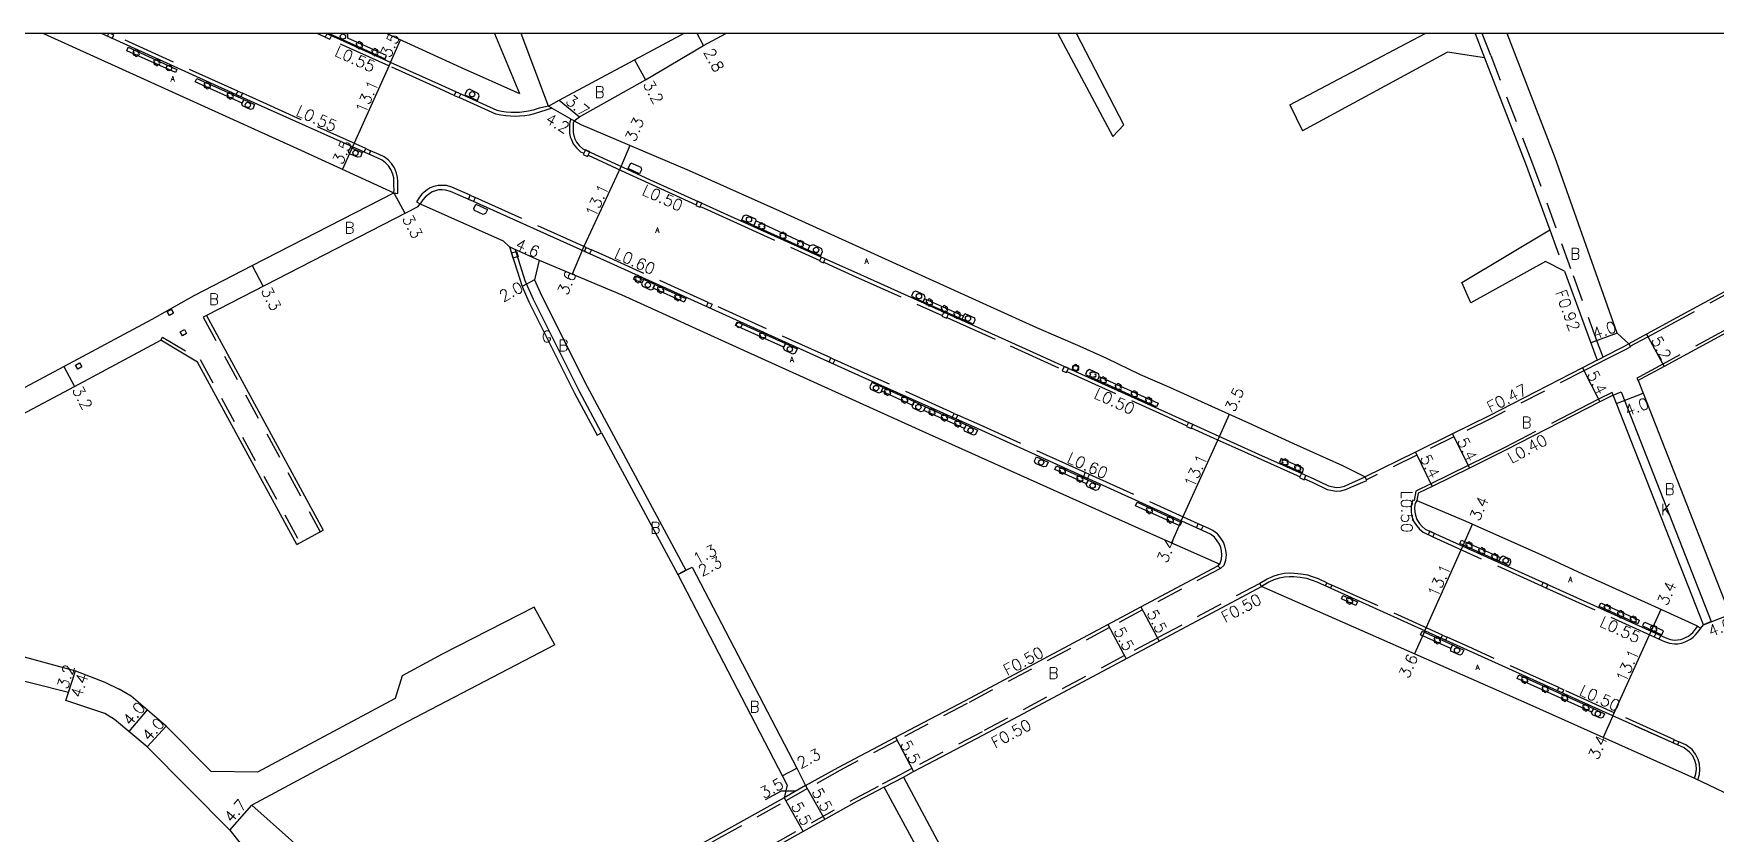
# Model space of a CAD drawing. Header units: metres. Extents: x -3200 to -2399, y -108600 to -108000.
# Drawn here: x -3068.8 to -2831.1, y -108113 to -108000 of the extents above; entities that cross this region are included whole.
import ezdxf

# ---------------------------------------------------------------- set-up
doc = ezdxf.new("R2010")
doc.units = ezdxf.units.M
doc.header["$LTSCALE"] = 2.5
doc.linetypes.add('22320', pattern=[2.5, 1.5, -1])
doc.linetypes.add('22330', pattern=[4, 3, -1])
doc.layers.get('0').update_dxf_attribs({"color": 150, "lineweight": 50})
for name, color, linetype in [('2101000', 7, 'Continuous'), ('2102000', 4, 'Continuous'), ('2102001', 191, 'Continuous'), ('2213000', 3, 'Continuous'), ('2227000', 1, 'Continuous'), ('2232000', 120, '22320'), ('2233000', 120, '22330'), ('2235000', 4, 'Continuous'), ('2236000', 3, 'Continuous'), ('2236100', 3, 'Continuous'), ('2238000', 3, 'Continuous'), ('2239000', 3, 'Continuous'), ('9107000', 4, 'Continuous'), ('9201100', 215, 'Continuous'), ('9201500', 222, 'Continuous'), ('9201600', 215, 'Continuous'), ('9202100', 82, 'Continuous'), ('9202200', 82, 'Continuous'), ('9203500', 155, 'Continuous'), ('999', 7, 'Continuous')]:
    doc.layers.add(name, color=color, linetype=linetype)
doc.styles.add('Dm_Anotation', font='txt.shx', dxfattribs={"bigfont": 'pscdm.shx'})

# ---------------------------------------------------------------- blocks, each defined once
blk = doc.blocks.new('223900')
at = {"linetype": 'Continuous'}
for centre, start, end in [((-0.57735, 0.333333), 30, 270), ((-0.57735, -0.333333), 90, 330), ((0, 0.666667), 330, 210), ((0.57735, 0.333333), 270, 150), ((0.57735, -0.333333), 210, 90), ((0, -0.666667), 150, 30)]:
    blk.add_arc(centre, 0.333333, start, end, dxfattribs=at)
blk = doc.blocks.new('223800')
at = {"color": 0, "linetype": 'Continuous'}
blk.add_circle((0, 0), 0.75, dxfattribs=at)

msp = doc.modelspace()

# ---------------------------------------------------------------- linework, layer by layer
at = {"layer": '2101000'}
for points in [[(-3067.45, -108000), (-3031.05, -108016.48), (-3017.89, -108022.48)], [(-3018.91, -108000), (-3008.39, -108004.77), (-3000.14, -108008.44)], [(-2996.06, -108010.24), (-2994.54, -108009.42), (-2983.88, -108003.71), (-2977.27, -108000.16), (-2976.96, -108000)], [(-2992.42, -108012.33), (-2991.67, -108011.76), (-2982.33, -108006.51), (-2974.15, -108001.68), (-2970.99, -108000)], [(-2762.96, -108000), (-2771.88, -108004.92), (-2785.77, -108012.57), (-2811.37, -108026.47), (-2812.04, -108026.83), (-2840.82, -108042.48), (-2843.32, -108043.84), (-2843.33, -108043.82), (-2844.95, -108042.34), (-2853.74, -108017.54), (-2860.53, -108000)], [(-2752.18, -108000), (-2769.38, -108009.47), (-2783.27, -108017.13), (-2809.56, -108031.4), (-2838.33, -108047.05), (-2841.65, -108048.85), (-2842.02, -108049.04), (-2841.32, -108050.81), (-2829.06, -108082.08), (-2827.26, -108086.67)], [(-2863.71, -108003.41), (-2857.93, -108018.35), (-2854.51, -108027.75)], [(-2992.42, -108012.33), (-2991.46, -108012.82), (-2976.14, -108019.36), (-2963.4, -108025.06), (-2943.8, -108033.94), (-2927.06, -108041.53), (-2920.95, -108044.19), (-2917.17, -108045.88), (-2912.42, -108048.17), (-2908.26, -108049.96), (-2902.32, -108052.65), (-2897.07, -108055.02), (-2890.71, -108057.9), (-2883.81, -108061.03), (-2880.61, -108062.63)], [(-3052.05, -108040.36), (-3046.15, -108037.03), (-3037.91, -108032.79), (-3017.89, -108022.48)], [(-3014.52, -108024.46), (-3044.4, -108039.84)], [(-3014.52, -108024.46), (-3014.17, -108024.04), (-3002.46, -108029.3), (-3001.57, -108030.15)], [(-3001.57, -108030.15), (-2999.76, -108035.74), (-2998.8, -108037.88), (-2992.36, -108050.81), (-2989.16, -108056.76), (-2988.54, -108056.43), (-2977.76, -108076.44), (-2962.3, -108106.23), (-2962.75, -108107.98), (-2972.22, -108113.28), (-2974.52, -108114.57), (-2997.53, -108127.07), (-3001.5, -108129.23), (-3002.7, -108129.95), (-3003.25, -108130.3), (-3005.95, -108129.08), (-3009.16, -108128.42), (-3015.77, -108125.76), (-3023.82, -108121.31), (-3028.54, -108117.63), (-3032.35, -108114.03), (-3037.97, -108109.04)], [(-2997.36, -108032.01), (-2998, -108034.8), (-2997.01, -108036.99), (-2990.58, -108049.89), (-2976.61, -108075.84), (-2975.72, -108075.38), (-2960.96, -108103.82), (-2959.69, -108106.27), (-2955.09, -108103.69), (-2946.99, -108099.44), (-2937.1, -108094.24), (-2916.96, -108083.49), (-2912.31, -108081.01), (-2901.41, -108075.2)], [(-2997.36, -108032.01), (-2985.66, -108036.91), (-2967.95, -108044.96), (-2942.23, -108056.61), (-2911.77, -108070.27), (-2901.12, -108074.96), (-2901.41, -108075.2)], [(-2852.4, -108033.55), (-2847.8, -108046.16)], [(-3082.74, -108056.58), (-3076.65, -108053.47), (-3074.91, -108052.54), (-3064.56, -108047.03), (-3052.05, -108040.36)], [(-3082.74, -108060.17), (-3075.17, -108056.31), (-3073.4, -108055.37), (-3063.06, -108049.85), (-3050.84, -108043.34)], [(-2847.8, -108046.16), (-2849.88, -108047.23), (-2863.09, -108054.01), (-2868.25, -108056.55), (-2873.5, -108059.13), (-2880.61, -108062.63)], [(-2833.13, -108084.04), (-2832.79, -108083.54), (-2845.05, -108052.26), (-2845.52, -108051.07), (-2847.41, -108052.04), (-2860.66, -108058.83), (-2865.86, -108061.39), (-2871.12, -108063.98), (-2873.09, -108064.94), (-2873.28, -108065.99)], [(-2873.28, -108065.99), (-2866.68, -108068.78), (-2855.78, -108073.6), (-2849.87, -108076.33), (-2846.73, -108077.76), (-2838.62, -108081.41), (-2833.74, -108083.63), (-2833.13, -108084.04)], [(-2945.87, -108105.06), (-2944.44, -108104.3), (-2934.53, -108099.1), (-2895.27, -108078.15)], [(-2822.93, -108110.55), (-2834.01, -108105.27), (-2857.7, -108094.66), (-2895.27, -108078.15)], [(-3082.74, -108084.51), (-3077.98, -108085.97), (-3062.91, -108090.07), (-3058.77, -108091.64), (-3056.72, -108092.64)], [(-3041.08, -108112.57), (-3052.79, -108100.8), (-3057.39, -108096.91), (-3058.78, -108096.07), (-3064.28, -108094.26), (-3063.91, -108093.12), (-3078.9, -108089.34)], [(-3043.75, -108104.27), (-3050.07, -108097.87), (-3055.05, -108093.65), (-3056.72, -108092.64)], [(-2948.59, -108106.48), (-2952.47, -108108.52), (-2969.54, -108118.08), (-2971.86, -108119.39), (-2985.6, -108126.85), (-2991.26, -108130.43)], [(-3041.08, -108112.57), (-3038.34, -108116), (-3034.61, -108119.62), (-3032.24, -108121.97), (-3028.12, -108126.05), (-3017.57, -108129.33), (-3015.21, -108130.12), (-3010.43, -108131.9), (-3007.41, -108133.02), (-3004.07, -108134.26)]]:
    msp.add_lwpolyline(points, dxfattribs=at)
at = {"layer": '2102000'}
for points in [[(-3003.67, -108000), (-3000.14, -108008.44)], [(-2996.06, -108010.24), (-2999.89, -108000)], [(-2924.02, -108000), (-2916.26, -108014.54)], [(-2914.72, -108012.87), (-2921.41, -108000)], [(-2891.25, -108010.04), (-2872.1, -108000)], [(-2863.71, -108003.41), (-2868.95, -108002.61), (-2889.45, -108013.72)], [(-2866.95, -108035.18), (-2854.51, -108027.75)], [(-2852.4, -108033.55), (-2855.12, -108032.18), (-2865.64, -108038.06)], [(-3044.4, -108039.84), (-3027.89, -108070.16)], [(-3031.61, -108072.18), (-3045.64, -108046.41), (-3050.84, -108043.34)], [(-2998.09, -108081.05), (-3011.06, -108087.7)], [(-2995.14, -108086.38), (-3016.02, -108097.28), (-3037.97, -108109.04)], [(-3011.06, -108087.7), (-3016.72, -108090.75), (-3017.72, -108093.94), (-3037.18, -108104.37), (-3043.75, -108104.27)], [(-2945.87, -108105.06), (-2928.95, -108136.73)], [(-2931.46, -108138.09), (-2948.59, -108106.48)]]:
    msp.add_lwpolyline(points, dxfattribs=at)
at = {"layer": '2102001'}
for points in [[(-2891.25, -108010.04), (-2889.45, -108013.72)], [(-2914.72, -108012.87), (-2916.26, -108014.54)], [(-2865.64, -108038.06), (-2866.95, -108035.18)], [(-3031.61, -108072.18), (-3027.89, -108070.16)], [(-2995.14, -108086.38), (-2998.09, -108081.05)]]:
    msp.add_lwpolyline(points, dxfattribs=at)
at = {"layer": '2213000'}
for points in [[(-3017.89, -108022.48), (-3017.88, -108022.07), (-3017.89, -108021.42), (-3017.91, -108020.87), (-3017.93, -108020.38), (-3018.04, -108019.86), (-3018.31, -108019.22), (-3018.65, -108018.69), (-3019.09, -108018.24), (-3019.57, -108017.88), (-3020.19, -108017.58), (-3036.62, -108010.24), (-3059.21, -108000)], [(-2996.06, -108010.24), (-2997.35, -108010.53), (-2998.23, -108010.8), (-2998.87, -108010.97), (-2999.48, -108011.07), (-3000.16, -108011.14), (-3000.75, -108011.16), (-3001.37, -108011.14), (-3002.01, -108011.09), (-3002.67, -108011.01), (-3003.31, -108010.86), (-3011.11, -108007.34), (-3018.4, -108004.07), (-3027.41, -108000)], [(-2992.42, -108012.33), (-2992.54, -108012.67), (-2992.57, -108012.98), (-2992.57, -108013.47), (-2992.55, -108013.98), (-2992.46, -108014.41), (-2992.3, -108014.85), (-2992.07, -108015.32), (-2991.71, -108015.79), (-2991.19, -108016.27), (-2985.55, -108018.88), (-2981.66, -108020.66), (-2978.33, -108022.16), (-2973.84, -108024.2), (-2970.73, -108025.62), (-2956.2, -108032.16), (-2952.89, -108033.63), (-2930.59, -108043.66), (-2922.57, -108047.27), (-2908.95, -108053.39), (-2901.79, -108056.67), (-2899.23, -108057.83), (-2895.66, -108059.43), (-2887.85, -108062.93), (-2885.8, -108063.91), (-2885.12, -108064.06), (-2884.63, -108064.14), (-2884.13, -108064.11), (-2883.5, -108063.94), (-2882.92, -108063.68), (-2880.61, -108062.63)], [(-2901.12, -108074.96), (-2900.91, -108074.28), (-2900.85, -108073.66), (-2900.89, -108073.11), (-2901.01, -108072.62), (-2901.2, -108072.17), (-2901.51, -108071.66), (-2901.91, -108071.17), (-2902.48, -108070.73), (-2902.96, -108070.5), (-2904.45, -108069.83), (-2935.32, -108055.87), (-2951.65, -108048.53), (-2988.73, -108031.78), (-3006.66, -108023.74), (-3009.9, -108022.29), (-3010.58, -108022.1), (-3011.06, -108022.08), (-3011.58, -108022.09), (-3012.04, -108022.2), (-3012.49, -108022.37), (-3012.83, -108022.57), (-3013.2, -108022.86), (-3013.49, -108023.11), (-3013.79, -108023.47), (-3014.17, -108024.04)], [(-2873.28, -108065.99), (-2873.28, -108065.99), (-2873.41, -108066.21), (-2873.57, -108066.56), (-2873.62, -108067.06), (-2873.58, -108067.57), (-2873.47, -108068.06), (-2873.28, -108068.66), (-2872.92, -108069.21), (-2872.54, -108069.66), (-2872.1, -108070.02), (-2871.61, -108070.26), (-2838.07, -108085.41), (-2837.44, -108085.64), (-2836.86, -108085.7), (-2836.43, -108085.69), (-2835.98, -108085.6), (-2835.59, -108085.49), (-2835.21, -108085.31), (-2834.9, -108085.13), (-2834.55, -108084.88), (-2834.27, -108084.62), (-2834.05, -108084.35), (-2833.81, -108084.04), (-2833.59, -108083.73)], [(-2834.03, -108105.26), (-2833.83, -108104.61), (-2833.78, -108103.97), (-2833.82, -108103.32), (-2833.97, -108102.73), (-2834.29, -108102.08), (-2834.73, -108101.54), (-2835.51, -108100.95), (-2845.58, -108096.42), (-2866.14, -108087.12), (-2887.38, -108077.52), (-2888.18, -108077.22), (-2888.84, -108077.02), (-2889.77, -108076.85), (-2890.66, -108076.76), (-2891.29, -108076.75), (-2891.98, -108076.8), (-2892.77, -108076.96), (-2893.5, -108077.19), (-2894.21, -108077.52), (-2895.27, -108078.15)]]:
    msp.add_lwpolyline(points, dxfattribs=at)
at = {"layer": '2227000'}
msp.add_lwpolyline([(-2835.51, -108100.95), (-2835.51, -108100.95), (-2842.36, -108097.86)], dxfattribs=at)
at = {"layer": '2232000'}
for points in [[(-2865.03, -108000), (-2863.71, -108003.41)], [(-2862.85, -108003.08), (-2864.04, -108000)], [(-2862.85, -108003.08), (-2857.07, -108018.04), (-2853.64, -108027.43)], [(-2854.51, -108027.75), (-2852.4, -108033.55)], [(-2851.53, -108033.23), (-2853.64, -108027.43)], [(-2847.8, -108046.16), (-2846.97, -108045.74), (-2847.74, -108043.64), (-2851.53, -108033.23)], [(-3044.4, -108039.84), (-3044.84, -108040.08), (-3028.33, -108070.4), (-3027.89, -108070.16)], [(-3050.84, -108043.34), (-3050.59, -108042.91), (-3045.27, -108046.05), (-3031.17, -108071.95), (-3031.61, -108072.18)], [(-2843.12, -108044.19), (-2843.09, -108044.25), (-2843.86, -108044.67), (-2846.76, -108046.16), (-2847.58, -108046.58)], [(-2843.32, -108043.84), (-2844.07, -108044.25), (-2846.97, -108045.74)], [(-2847.58, -108046.58), (-2849.67, -108047.65), (-2862.88, -108054.43), (-2868.04, -108056.97), (-2873.29, -108059.55)], [(-2873.29, -108059.55), (-2880.4, -108063.05)], [(-2880.34, -108063.16), (-2880.61, -108062.63)], [(-2901.41, -108075.2), (-2901.06, -108075.57), (-2912.08, -108081.45), (-2916.73, -108083.93), (-2936.87, -108094.68), (-2946.76, -108099.88), (-2954.86, -108104.13), (-2959.45, -108106.7)], [(-2895.27, -108078.15), (-2895.5, -108077.71), (-2909.96, -108085.42), (-2914.61, -108087.9), (-2934.76, -108098.66), (-2944.67, -108103.86), (-2946.1, -108104.62)], [(-2948.82, -108106.04), (-2946.1, -108104.62)], [(-2948.59, -108106.48), (-2945.87, -108105.06)], [(-2991.26, -108130.43), (-2991.26, -108129.84), (-2985.86, -108126.42), (-2972.11, -108118.95), (-2969.78, -108117.65), (-2952.71, -108108.09), (-2948.82, -108106.04)], [(-2959.69, -108106.27), (-2962.75, -108107.98)], [(-2959.45, -108106.7), (-2962.5, -108108.41)], [(-3001.5, -108129.23), (-3001.25, -108129.67), (-2997.29, -108127.51), (-2997.01, -108127.36), (-2991.91, -108124.59), (-2991.26, -108124.24), (-2974.28, -108115.01), (-2971.98, -108113.72), (-2962.5, -108108.41)]]:
    msp.add_lwpolyline(points, dxfattribs=at)
at = {"layer": '2233000'}
for points in [[(-3039.95, -108008.14), (-3057.52, -108000.18)], [(-3027.6, -108000.51), (-3028.73, -108000)], [(-3009.38, -108008.72), (-3011.33, -108007.83), (-3018.62, -108004.56), (-3026.95, -108000.8)], [(-2843.32, -108043.84), (-2843.12, -108044.19), (-2840.63, -108042.83), (-2811.85, -108027.18), (-2811.18, -108026.82), (-2785.58, -108012.92), (-2771.69, -108005.27), (-2762.13, -108000)], [(-2753.01, -108000), (-2769.57, -108009.12), (-2783.47, -108016.78), (-2809.08, -108030.69), (-2809.75, -108031.05), (-2838.53, -108046.7), (-2841.83, -108048.5), (-2842.2, -108048.69), (-2842.02, -108049.04)], [(-3021.86, -108016.24), (-3036.4, -108009.75), (-3039.3, -108008.43)], [(-2995.53, -108010.54), (-2997.17, -108011.04), (-2998.08, -108011.32), (-2998.76, -108011.5), (-2999.41, -108011.61), (-3000.12, -108011.68), (-3000.75, -108011.7), (-3001.4, -108011.68), (-3002.07, -108011.63), (-3002.77, -108011.54), (-3003.48, -108011.38), (-3008.65, -108009.04)], [(-2995.53, -108010.54), (-2996.06, -108010.24)], [(-2992.42, -108012.33), (-2992.9, -108012.11), (-2993.04, -108012.49), (-2993.09, -108012.9), (-2993.09, -108013.47), (-2993.07, -108014.05), (-2992.96, -108014.56), (-2992.81, -108014.97), (-2992.55, -108015.55), (-2992.1, -108016.15), (-2991.5, -108016.69), (-2991.03, -108016.91)], [(-3017.89, -108022.48), (-3017.35, -108022.61), (-3017.34, -108022.19), (-3017.36, -108021.5), (-3017.36, -108020.89), (-3017.39, -108020.31), (-3017.51, -108019.7), (-3017.83, -108018.96), (-3018.23, -108018.35), (-3018.72, -108017.83), (-3019.29, -108017.41), (-3019.96, -108017.09), (-3021.19, -108016.54)], [(-2990.43, -108017.19), (-2985.76, -108019.36), (-2981.88, -108021.14), (-2978.55, -108022.64), (-2975.18, -108024.17)], [(-3007.12, -108022.85), (-3009.69, -108021.7), (-3010.48, -108021.48), (-3011.05, -108021.45), (-3011.66, -108021.47), (-3012.23, -108021.6), (-3012.76, -108021.8), (-3013.18, -108022.06), (-3013.6, -108022.38), (-3013.94, -108022.68), (-3014.3, -108023.11), (-3014.69, -108023.76), (-3014.17, -108024.04)], [(-2990.71, -108030.21), (-3006.41, -108023.17)], [(-2974.59, -108024.43), (-2974.05, -108024.68), (-2970.95, -108026.09), (-2957.69, -108032.06)], [(-2973.45, -108038), (-2988.47, -108031.21), (-2989.97, -108030.54)], [(-2957.14, -108032.3), (-2956.41, -108032.63), (-2953.1, -108034.11), (-2940.37, -108039.83)], [(-2956.11, -108045.83), (-2972.92, -108038.24)], [(-2939.72, -108040.12), (-2930.8, -108044.14), (-2923.34, -108047.49)], [(-2938.71, -108053.66), (-2951.39, -108047.96), (-2955.57, -108046.08)], [(-2922.75, -108047.76), (-2909.17, -108053.87), (-2905.79, -108055.41)], [(-2845.52, -108051.07), (-2845.7, -108050.71), (-2847.6, -108051.68), (-2860.84, -108058.48), (-2866.04, -108061.03), (-2871.3, -108063.62), (-2873.44, -108064.67), (-2873.69, -108065.99)], [(-2920.16, -108062.04), (-2935.06, -108055.3), (-2938.18, -108053.9)], [(-2905.17, -108055.7), (-2902, -108057.15), (-2899.45, -108058.31), (-2895.88, -108059.91), (-2889.8, -108062.63)], [(-2901.06, -108075.57), (-2900.52, -108075.14), (-2900.3, -108074.4), (-2900.22, -108073.67), (-2900.27, -108073.01), (-2900.42, -108072.43), (-2900.63, -108071.89), (-2900.99, -108071.3), (-2901.47, -108070.71), (-2902.15, -108070.2), (-2902.69, -108069.93), (-2904.19, -108069.26), (-2919.58, -108062.3)], [(-2889.17, -108062.91), (-2888.07, -108063.4), (-2885.97, -108064.41), (-2885.21, -108064.58), (-2884.65, -108064.66), (-2884.05, -108064.63), (-2883.33, -108064.44), (-2882.7, -108064.16), (-2880.34, -108063.16)], [(-2873.69, -108065.99), (-2873.85, -108065.95), (-2874.04, -108066.46), (-2874.1, -108067.05), (-2874.07, -108067.64), (-2873.98, -108068.2), (-2873.76, -108068.89), (-2873.35, -108069.53), (-2872.91, -108070.04), (-2872.39, -108070.46), (-2871.84, -108070.73), (-2871.69, -108070.8)], [(-2871.01, -108071.11), (-2855.66, -108078.05)], [(-2886, -108077.61), (-2887.2, -108077.07), (-2888.02, -108076.76), (-2888.72, -108076.54), (-2889.7, -108076.37), (-2890.63, -108076.28), (-2891.3, -108076.26), (-2892.04, -108076.31), (-2892.89, -108076.49), (-2893.67, -108076.73), (-2894.43, -108077.08), (-2895.5, -108077.71)], [(-2869.65, -108085), (-2885.31, -108077.93)], [(-2854.98, -108078.35), (-2839.74, -108085.24)], [(-2839.03, -108085.56), (-2838.27, -108085.9), (-2837.56, -108086.15), (-2836.89, -108086.23), (-2836.39, -108086.22), (-2835.9, -108086.12), (-2835.38, -108085.97), (-2834.96, -108085.78), (-2834.61, -108085.57), (-2834.21, -108085.29), (-2833.89, -108084.98), (-2833.64, -108084.68), (-2833.39, -108084.35), (-2833.13, -108084.04)], [(-2853.23, -108092.43), (-2865.94, -108086.68), (-2869.02, -108085.29)], [(-2836.89, -108099.79), (-2845.38, -108095.97), (-2852.53, -108092.74)], [(-2833.58, -108105.47), (-2833.35, -108104.7), (-2833.29, -108103.98), (-2833.34, -108103.24), (-2833.51, -108102.57), (-2833.88, -108101.82), (-2834.39, -108101.18), (-2835.26, -108100.53), (-2836.26, -108100.08)]]:
    msp.add_lwpolyline(points, dxfattribs=at)
at = {"layer": '2235000'}
for points in [[(-3058.37, -108000.38), (-3058.2, -108000)], [(-3057.92, -108000), (-3057.52, -108000.18), (-3057.74, -108000.67), (-3058.37, -108000.38)]]:
    msp.add_lwpolyline(points, dxfattribs=at)
for points in [[(-3027.38, -108000.01), (-3027.6, -108000.51), (-3026.95, -108000.8), (-3026.73, -108000.31)], [(-3040.18, -108008.63), (-3039.95, -108008.14), (-3039.3, -108008.43), (-3039.52, -108008.93)], [(-3009.15, -108008.22), (-3009.38, -108008.72), (-3008.65, -108009.04), (-3008.43, -108008.55)], [(-3022.08, -108016.74), (-3021.86, -108016.24), (-3021.19, -108016.54), (-3021.41, -108017.04)], [(-2990.82, -108016.44), (-2991.12, -108017.09), (-2990.52, -108017.37), (-2990.21, -108016.72)], [(-3007.37, -108023.42), (-3007.12, -108022.85), (-3006.41, -108023.17), (-3006.66, -108023.74)], [(-2974.96, -108023.69), (-2975.23, -108024.27), (-2974.64, -108024.53), (-2974.38, -108023.95)], [(-3001.29, -108031), (-3000.58, -108030.77), (-3000.35, -108031.48), (-3001.06, -108031.71)], [(-2990.97, -108030.78), (-2990.71, -108030.21), (-2989.97, -108030.54), (-2990.23, -108031.11)], [(-2957.48, -108031.58), (-2957.74, -108032.16), (-2957.19, -108032.41), (-2956.93, -108031.83)], [(-2973.71, -108038.57), (-2973.45, -108038), (-2972.92, -108038.24), (-2973.17, -108038.81)], [(-3049.93, -108039.27), (-3049.37, -108038.95), (-3049.04, -108039.51), (-3049.61, -108039.83)], [(-2940.16, -108039.35), (-2940.42, -108039.93), (-2939.77, -108040.23), (-2939.51, -108039.65)], [(-3048.09, -108042.12), (-3047.52, -108041.8), (-3047.2, -108042.36), (-3047.76, -108042.69)], [(-2956.37, -108046.4), (-2956.11, -108045.83), (-2955.57, -108046.08), (-2955.83, -108046.65)], [(-3062.91, -108046.84), (-3062.35, -108046.52), (-3062.02, -108047.08), (-3062.59, -108047.41)], [(-2923.13, -108047.02), (-2923.41, -108047.63), (-2922.81, -108047.9), (-2922.53, -108047.29)], [(-2938.97, -108054.23), (-2938.71, -108053.66), (-2938.18, -108053.9), (-2938.44, -108054.46)], [(-2905.58, -108054.94), (-2905.84, -108055.51), (-2905.21, -108055.79), (-2904.95, -108055.22)], [(-2919.83, -108062.87), (-2919.58, -108062.3), (-2920.16, -108062.04), (-2920.42, -108062.6)], [(-2889.59, -108062.15), (-2889.86, -108062.75), (-2889.23, -108063.04), (-2888.96, -108062.43)], [(-2904.45, -108069.83), (-2904.19, -108069.26), (-2903.51, -108069.57), (-2903.76, -108070.13)], [(-2871.47, -108070.32), (-2871.69, -108070.8), (-2871.01, -108071.11), (-2870.8, -108070.63)], [(-2886.2, -108078.05), (-2886, -108077.61), (-2885.31, -108077.93), (-2885.51, -108078.37)], [(-2855.44, -108077.56), (-2855.66, -108078.05), (-2854.98, -108078.35), (-2854.76, -108077.87)], [(-2869.85, -108085.45), (-2869.65, -108085), (-2869.02, -108085.29), (-2869.22, -108085.73)], [(-2839.52, -108084.76), (-2839.74, -108085.24), (-2839.03, -108085.56), (-2838.82, -108085.08)], [(-2853.43, -108092.87), (-2853.23, -108092.43), (-2852.53, -108092.74), (-2852.74, -108093.18)], [(-2837.09, -108100.24), (-2836.89, -108099.79), (-2836.26, -108100.08), (-2836.46, -108100.52)]]:
    msp.add_lwpolyline(points, close=True, dxfattribs=at)
at = {"layer": '2236000'}
for points in [[(-3006.1, -108009.43), (-3005.84, -108008.8), (-3005.97, -108008.44), (-3007.23, -108007.87), (-3007.58, -108008.03), (-3007.86, -108008.64)], [(-3037.59, -108010.02), (-3037.86, -108010.61), (-3038.15, -108010.73), (-3039.31, -108010.21), (-3039.38, -108009.92), (-3039.12, -108009.33)], [(-3022.37, -108016.82), (-3022.64, -108017.41), (-3023.04, -108017.48), (-3024.17, -108016.98), (-3024.3, -108016.67), (-3024.04, -108016.08)], [(-2982.97, -108018.88), (-2982.9, -108019.26), (-2983.16, -108019.8), (-2984.76, -108019.07), (-2984.41, -108018.26)], [(-3004.68, -108024.83), (-3004.95, -108025.44), (-3005.29, -108025.55), (-3006.49, -108025.01), (-3006.61, -108024.7), (-3006.33, -108024.08)], [(-2966.77, -108026.16), (-2966.72, -108026.46), (-2967.01, -108027.12), (-2968.73, -108026.35), (-2968.46, -108025.75), (-2968.08, -108025.62)], [(-2957.56, -108031.37), (-2957.33, -108030.81), (-2957.39, -108030.42), (-2958.59, -108029.86), (-2959.11, -108030.01), (-2959.37, -108030.56)], [(-2982.61, -108034.74), (-2982.89, -108035.36), (-2982.77, -108035.67), (-2981.6, -108036.2), (-2981.27, -108036.09), (-2981, -108035.47)], [(-2943.06, -108037.88), (-2942.81, -108037.29), (-2942.96, -108036.92), (-2944.12, -108036.4), (-2944.49, -108036.54), (-2944.75, -108037.12)], [(-2936.03, -108041.04), (-2937.55, -108040.36), (-2937.2, -108039.56), (-2935.82, -108040.18), (-2935.77, -108040.51)], [(-2960.9, -108044.56), (-2961.17, -108045.17), (-2961.48, -108045.29), (-2962.69, -108044.74), (-2962.84, -108044.42), (-2962.56, -108043.8)], [(-2921.31, -108047.67), (-2921.07, -108047.13), (-2921.68, -108046.87), (-2921.74, -108046.89), (-2921.8, -108046.92), (-2921.86, -108046.99), (-2922.01, -108047.35)], [(-2918.19, -108048.46), (-2918.25, -108048.06), (-2919.58, -108047.46), (-2919.93, -108047.68), (-2920.15, -108048.19), (-2918.42, -108048.97)], [(-2950.35, -108049.32), (-2950.62, -108049.93), (-2950.53, -108050.23), (-2949.34, -108050.76), (-2949.03, -108050.65), (-2948.75, -108050.03)], [(-2942.75, -108052.73), (-2943.02, -108053.34), (-2943.39, -108053.44), (-2944.51, -108052.93), (-2944.61, -108052.63), (-2944.34, -108052.01)], [(-2935.39, -108056.03), (-2935.67, -108056.65), (-2935.98, -108056.76), (-2937.22, -108056.2), (-2937.29, -108055.92), (-2937.01, -108055.3)], [(-2925.41, -108060.55), (-2925.69, -108061.16), (-2926.08, -108061.24), (-2927.2, -108060.73), (-2927.33, -108060.41), (-2927.32, -108060.39), (-2927.07, -108059.8)], [(-2918.08, -108063.86), (-2918.36, -108064.47), (-2918.71, -108064.57), (-2919.87, -108064.05), (-2920.03, -108063.72), (-2919.75, -108063.1)], [(-2860.25, -108075.19), (-2861.69, -108074.54), (-2861.46, -108074.03), (-2861.08, -108073.82), (-2860.12, -108074.25), (-2860.03, -108074.68)], [(-2866.66, -108087.11), (-2866.91, -108087.71), (-2867.21, -108087.84), (-2868.47, -108087.27), (-2868.48, -108086.93), (-2868.24, -108086.4)], [(-2846.74, -108096.11), (-2846.99, -108096.65), (-2847.33, -108096.76), (-2848.46, -108096.25), (-2848.58, -108095.93), (-2848.33, -108095.39)]]:
    msp.add_lwpolyline(points, close=True, dxfattribs=at)
at = {"layer": '2236100'}
for points in [[(-3027.03, -108000), (-3019.14, -108003.56), (-3018.94, -108003.11), (-3024.39, -108000.65)], [(-3024.39, -108000.65), (-3024.39, -108000.1), (-3024.6, -108000)]]:
    msp.add_lwpolyline(points, dxfattribs=at)
for points in [[(-3048.56, -108005.05), (-3048.75, -108005.51), (-3055.67, -108002.42), (-3055.45, -108001.93)], [(-3039.34, -108009.82), (-3045.97, -108006.82), (-3045.74, -108006.33), (-3039.12, -108009.33)], [(-2959.37, -108030.56), (-2959.11, -108030.01), (-2966.72, -108026.46), (-2967.01, -108027.12)], [(-2982.61, -108034.74), (-2982.85, -108035.26), (-2984.04, -108034.72), (-2983.81, -108034.21)], [(-2976.62, -108037.45), (-2976.85, -108037.96), (-2981.23, -108035.99), (-2981, -108035.47)], [(-2942.88, -108037.46), (-2943.06, -108037.88), (-2937.55, -108040.36), (-2937.36, -108039.94)], [(-2969.36, -108040.73), (-2962.56, -108043.8), (-2962.79, -108044.31), (-2969.6, -108041.24)], [(-2944.56, -108052.53), (-2948.98, -108050.55), (-2948.75, -108050.03), (-2944.34, -108052.01)], [(-2918.19, -108048.46), (-2909.86, -108052.21), (-2910.08, -108052.72), (-2918.42, -108048.97)], [(-2937.24, -108055.82), (-2942.98, -108053.24), (-2942.75, -108052.73), (-2937.01, -108055.3)], [(-2889.29, -108061.57), (-2889.39, -108061.41), (-2892.47, -108060.03), (-2892.7, -108060.59), (-2889.47, -108062.03)], [(-2919.98, -108063.62), (-2924.48, -108061.58), (-2924.25, -108061.07), (-2919.75, -108063.1)], [(-2906.57, -108069.07), (-2906.8, -108069.58), (-2913.06, -108066.75), (-2912.83, -108066.23)], [(-2861.46, -108074.03), (-2861.69, -108074.54), (-2867.21, -108072.05), (-2867, -108071.57)], [(-2881.69, -108080.31), (-2881.92, -108080.82), (-2883.96, -108079.89), (-2883.74, -108079.39)], [(-2842.07, -108083.41), (-2847.52, -108080.95), (-2847.34, -108080.55), (-2847.19, -108080.48), (-2841.84, -108082.88)], [(-2841.4, -108083.71), (-2838.65, -108084.95), (-2838.41, -108084.42), (-2841.02, -108083.24), (-2841.12, -108083.26), (-2841.19, -108083.3), (-2841.23, -108083.34)], [(-2868.47, -108086.9), (-2872.78, -108084.95), (-2872.56, -108084.44), (-2868.24, -108086.4)], [(-2848.56, -108095.89), (-2859.12, -108091.12), (-2858.89, -108090.62), (-2848.33, -108095.39)]]:
    msp.add_lwpolyline(points, close=True, dxfattribs=at)
at = {"layer": '9107000'}
for points in [[(-3017.89, -108022.48), (-3017.88, -108022.07), (-3017.89, -108021.42), (-3017.91, -108020.87), (-3017.93, -108020.38), (-3018.04, -108019.86), (-3018.31, -108019.22), (-3018.65, -108018.69), (-3019.09, -108018.24), (-3019.57, -108017.88), (-3020.19, -108017.58), (-3036.62, -108010.24), (-3059.21, -108000)], [(-2996.06, -108010.24), (-2997.35, -108010.53), (-2998.23, -108010.8), (-2998.87, -108010.97), (-2999.48, -108011.07), (-3000.16, -108011.14), (-3000.75, -108011.16), (-3001.37, -108011.14), (-3002.01, -108011.09), (-3002.67, -108011.01), (-3003.31, -108010.86), (-3011.11, -108007.34), (-3018.4, -108004.07), (-3027.41, -108000)], [(-2992.42, -108012.33), (-2992.54, -108012.67), (-2992.57, -108012.98), (-2992.57, -108013.47), (-2992.55, -108013.98), (-2992.46, -108014.41), (-2992.3, -108014.85), (-2992.07, -108015.32), (-2991.71, -108015.79), (-2991.19, -108016.27), (-2985.55, -108018.88), (-2981.66, -108020.66), (-2978.33, -108022.16), (-2973.84, -108024.2), (-2970.73, -108025.62), (-2956.2, -108032.16), (-2952.89, -108033.63), (-2930.59, -108043.66), (-2922.57, -108047.27), (-2908.95, -108053.39), (-2901.79, -108056.67), (-2899.23, -108057.83), (-2895.66, -108059.43), (-2887.85, -108062.93), (-2885.8, -108063.91), (-2885.12, -108064.06), (-2884.63, -108064.14), (-2884.13, -108064.11), (-2883.5, -108063.94), (-2882.92, -108063.68), (-2880.61, -108062.63)], [(-2901.12, -108074.96), (-2900.91, -108074.28), (-2900.85, -108073.66), (-2900.89, -108073.11), (-2901.01, -108072.62), (-2901.2, -108072.17), (-2901.51, -108071.66), (-2901.91, -108071.17), (-2902.48, -108070.73), (-2902.96, -108070.5), (-2904.45, -108069.83), (-2935.32, -108055.87), (-2951.65, -108048.53), (-2988.73, -108031.78), (-3006.66, -108023.74), (-3009.9, -108022.29), (-3010.58, -108022.1), (-3011.06, -108022.08), (-3011.58, -108022.09), (-3012.04, -108022.2), (-3012.49, -108022.37), (-3012.83, -108022.57), (-3013.2, -108022.86), (-3013.49, -108023.11), (-3013.79, -108023.47), (-3014.17, -108024.04)], [(-2873.28, -108065.99), (-2873.28, -108065.99), (-2873.41, -108066.21), (-2873.57, -108066.56), (-2873.62, -108067.06), (-2873.58, -108067.57), (-2873.47, -108068.06), (-2873.28, -108068.66), (-2872.92, -108069.21), (-2872.54, -108069.66), (-2872.1, -108070.02), (-2871.61, -108070.26), (-2838.07, -108085.41), (-2837.44, -108085.64), (-2836.86, -108085.7), (-2836.43, -108085.69), (-2835.98, -108085.6), (-2835.59, -108085.49), (-2835.21, -108085.31), (-2834.9, -108085.13), (-2834.55, -108084.88), (-2834.27, -108084.62), (-2834.05, -108084.35), (-2833.81, -108084.04), (-2833.59, -108083.73)], [(-2834.03, -108105.26), (-2833.83, -108104.61), (-2833.78, -108103.97), (-2833.82, -108103.32), (-2833.97, -108102.73), (-2834.29, -108102.08), (-2834.73, -108101.54), (-2835.51, -108100.95), (-2845.58, -108096.42), (-2866.14, -108087.12), (-2887.38, -108077.52), (-2888.18, -108077.22), (-2888.84, -108077.02), (-2889.77, -108076.85), (-2890.66, -108076.76), (-2891.29, -108076.75), (-2891.98, -108076.8), (-2892.77, -108076.96), (-2893.5, -108077.19), (-2894.21, -108077.52), (-2895.27, -108078.15)]]:
    msp.add_lwpolyline(points, dxfattribs=at)
at = {"layer": '9201100', "flags": 128}
for points in [[(-3018.4, -108004.07), (-3016.96, -108000.89)], [(-3018.4, -108004.07), (-3023.73, -108016)], [(-3023.73, -108016), (-3025.16, -108019.16)], [(-2985.79, -108018.77), (-2984.51, -108015.78)], [(-2991.28, -108030.64), (-2985.79, -108018.77)], [(-2991.28, -108030.64), (-2992.68, -108033.97)], [(-2901.2, -108056.94), (-2899.78, -108053.79)], [(-2906.6, -108068.85), (-2901.2, -108056.94)], [(-2906.6, -108068.85), (-2907.97, -108071.94)], [(-2866.78, -108072.44), (-2865.42, -108069.34)], [(-2872.18, -108084.39), (-2866.78, -108072.44)], [(-2840.18, -108084.46), (-2838.77, -108081.34)], [(-2872.18, -108084.39), (-2873.62, -108087.66)], [(-2845.58, -108096.42), (-2840.18, -108084.46)], [(-3064.28, -108094.26), (-3062.91, -108090.07)], [(-3063.91, -108093.12), (-3062.91, -108090.07)], [(-3052.79, -108095.56), (-3055.38, -108098.61)], [(-3052.79, -108100.8), (-3050.07, -108097.87)], [(-2845.58, -108096.42), (-2846.95, -108099.47)]]:
    msp.add_lwpolyline(points, dxfattribs=at)
at = {"layer": '9201100'}
for points in [[(-2974.15, -108001.68), (-2975.04, -108000)], [(-2983.88, -108003.71), (-2982.33, -108006.51)], [(-2996.06, -108010.24), (-2992.42, -108012.33)], [(-2994.54, -108009.42), (-2991.67, -108011.76)], [(-3017.89, -108022.48), (-3016.34, -108025.39)], [(-3001.57, -108030.15), (-2997.36, -108032.01)], [(-3037.91, -108032.79), (-3036.4, -108035.73)], [(-2998, -108034.8), (-2999.76, -108035.74)], [(-2844.95, -108042.34), (-2848.69, -108043.71)], [(-2840.82, -108042.48), (-2838.33, -108047.05)], [(-3064.56, -108047.03), (-3063.06, -108049.85)], [(-2849.88, -108047.23), (-2847.41, -108052.04)], [(-2845.05, -108052.26), (-2841.32, -108050.81)], [(-2868.25, -108056.55), (-2865.86, -108061.39)], [(-2873.5, -108059.13), (-2871.12, -108063.98)], [(-2977.76, -108076.44), (-2975.72, -108075.38)], [(-2976.61, -108075.84), (-2977.76, -108076.44)], [(-2912.31, -108081.01), (-2909.72, -108085.86)], [(-2916.96, -108083.49), (-2914.37, -108088.34)], [(-2832.79, -108083.54), (-2829.06, -108082.08)], [(-2946.99, -108099.44), (-2944.44, -108104.3)], [(-2963, -108104.88), (-2960.96, -108103.82)], [(-2959.69, -108106.27), (-2962.75, -108107.98)], [(-2959.69, -108106.27), (-2957, -108111.06)], [(-3041.08, -108112.57), (-3037.97, -108109.04)], [(-2962.75, -108107.98), (-2960.06, -108112.77)]]:
    msp.add_lwpolyline(points, dxfattribs=at)
at = {"layer": '9201600'}
msp.add_lwpolyline([(-2961.08, -108107.04), (-2963.17, -108107.04), (-2965.41, -108108.29)], dxfattribs=at)
at = {"layer": '9202200'}
for points in [[(-3000.69, -108030.54), (-3001.57, -108030.15)], [(-2998.18, -108037.57), (-2999.36, -108034.93), (-3000.69, -108030.54)], [(-2988.54, -108056.43), (-2991.73, -108050.49), (-2998.18, -108037.57)], [(-2845.52, -108051.07), (-2844.4, -108050.63), (-2831.67, -108083.1), (-2832.79, -108083.54)]]:
    msp.add_lwpolyline(points, dxfattribs=at)
at = {"layer": '999'}
msp.add_lwpolyline([(-3200, -108600), (-2400, -108600), (-2400, -108000), (-3200, -108000)], close=True, dxfattribs=at)

# ---------------------------------------------------------------- block references
at = {"layer": '2238000', "xscale": 0.5, "yscale": 0.5, "zscale": 0.5}
for p in [(-3025.1, -108000.41, 4.97), (-3049.69, -108004.87, 5.01), (-3038.54, -108010.08, 4.98), (-3006.84, -108008.57, 4.87), (-3023.33, -108016.86, 4.95), (-2967.7, -108026.27, 4.67), (-2958.22, -108030.57, 4.6), (-2982, -108035.52, 4.73), (-2943.67, -108037.1, 4.56), (-2969.09, -108041.18, 4.6), (-2936.74, -108040.24, 4.56), (-2961.92, -108044.59, 4.59), (-2949.74, -108050.09, 4.59), (-2943.75, -108052.78, 4.56), (-2936.38, -108056.07, 4.53), (-2926.39, -108060.6, 4.41), (-2919.13, -108063.87, 4.37), (-2860.72, -108074.47, 4.13), (-2867.61, -108087.16, 4.17), (-2847.71, -108096.13, 4.04)]:
    msp.add_blockref('223800', p, dxfattribs=at)
at = {"layer": '2239000', "xscale": 0.5, "yscale": 0.5, "zscale": 0.5}
for p in [(-3054.32, -108002.72, 5), (-3022.78, -108001.63, 4.91), (-3020.58, -108002.62, 4.91), (-3051.4, -108004.04, 5), (-3044.27, -108007.29, 5.03), (-3041.03, -108008.75, 5.01), (-2965.89, -108027.24, 4.67), (-2962.89, -108028.56, 4.64), (-2960.43, -108029.72, 4.62), (-2983.38, -108034.7, 4.7), (-2980.18, -108036.17, 4.71), (-2977.76, -108037.26, 4.7), (-2942.2, -108037.99, 4.56), (-2940.08, -108038.94, 4.56), (-2938.29, -108039.75, 4.56), (-2965.77, -108042.66, 4.6), (-2921.52, -108047.25, 4.41), (-2919.08, -108048.19, 4.45), (-2948.12, -108050.64, 4.51), (-2917.63, -108048.99, 4.45), (-2915.5, -108049.96, 4.45), (-2913.23, -108050.98, 4.45), (-2945.69, -108051.73, 4.53), (-2941.82, -108053.46, 4.51), (-2911.2, -108051.9, 4.45), (-2940.06, -108054.25, 4.52), (-2938.18, -108055.09, 4.53), (-2891.91, -108060.59, 4.26), (-2923.39, -108061.77, 4.39), (-2920.92, -108062.89, 4.38), (-2890.13, -108061.38, 4.22), (-2911.09, -108067.34, 4.34), (-2908.13, -108068.68, 4.36), (-2865.91, -108072.35, 4.13), (-2864.1, -108073.13, 4.13), (-2862.27, -108073.97, 4.13), (-2882.78, -108080.12, 4.22), (-2846.39, -108081.18, 4.06), (-2844.47, -108082.04, 4.06), (-2842.7, -108082.81, 4.06), (-2839.81, -108084.1, 4.01), (-2870.39, -108085.73, 4.17), (-2858.03, -108091.31, 4.18), (-2855.14, -108092.62, 4.15), (-2852.38, -108093.87, 4.12), (-2849.37, -108095.22, 4.09)]:
    msp.add_blockref('223900', p, dxfattribs=at)

# ---------------------------------------------------------------- texts
at = {"layer": '9201500', "style": 'Dm_Anotation'}
for s, rotation, p in [('3.5', 65.6295, (-3018.43, -108003.54)), ('2.8', 297.9576, (-2974.16, -108002.59)), ('13.1', 65.9422, (-3021.96, -108011.43)), ('3.2', 298.874, (-2982.75, -108007.14)), ('3.7', 320.7211, (-2993.76, -108009.73)), ('4.2', 330.1746, (-2996.65, -108012.49)), ('3.3', 66.8566, (-2983.81, -108015.42)), ('3.5', 65.4939, (-3025.2, -108018.64)), ('13.1', 65.1651, (-2989.45, -108026.09)), ('3.3', 297.8733, (-3016.79, -108026.12)), ('4.6', 336.2642, (-3000.89, -108030.34)), ('3.6', 67.2326, (-2993.36, -108037.1)), ('3.3', 297.2487, (-3036.74, -108036.32)), ('2.0', 28.1784, (-3002.46, -108037.98)), ('4.0', 20.026, (-2848.14, -108043.24)), ('5.2', 298.5397, (-2840.26, -108043.29)), ('5.4', 297.1611, (-2849.3, -108048.14)), ('3.2', 298.0664, (-3063.44, -108050.34)), ('3.5', 65.6899, (-2899.04, -108053.58)), ('4.0', 21.288, (-2843.53, -108054.12)), ('5.4', 296.1898, (-2867.66, -108057.56)), ('13.1', 65.6015, (-2904.81, -108064.29)), ('5.4', 296.1898, (-2872.91, -108059.95)), ('3.4', 66.1852, (-2864.45, -108069)), ('3.4', 66.2178, (-2908.64, -108074.95)), ('1.3', 27.4357, (-2975.1, -108075.11)), ('2.3', 27.4357, (-2974.36, -108076.77)), ('13.1', 65.6855, (-2870.39, -108079.81)), ('3.4', 65.758, (-2837.92, -108080.99)), ('5.5', 298.0841, (-2911.55, -108081.91)), ('5.5', 298.0841, (-2916.2, -108084.39)), ('4.0', 21.4132, (-2831.72, -108085.28)), ('3.6', 66.2805, (-2874.45, -108091.26)), ('13.1', 65.6855, (-2843.78, -108091.83)), ('3.2', 71.9944, (-3064.04, -108092.74)), ('4.4', 71.9944, (-3062.11, -108094.01)), ('4.0', 49.7487, (-3055.13, -108097.93)), ('4.0', 47.1872, (-3052.51, -108100.13)), ('5.5', 297.7118, (-2946.38, -108100.39)), ('3.4', 65.8687, (-2847.68, -108102.74)), ('2.3', 27.4357, (-2960.41, -108103.93)), ('3.5', 29.2535, (-2965.61, -108108.17)), ('5.5', 299.2535, (-2958.91, -108107.15)), ('4.7', 48.5486, (-3040.84, -108111.64)), ('5.5', 299.2535, (-2961.81, -108109.13))]:
    msp.add_text(s, height=1.6, rotation=rotation, dxfattribs=at).set_placement(p)
at = {"layer": '9202100', "style": 'Dm_Anotation'}
for s, height, p in [('A', 0.75, (-3049.45, -108006.75, 5)), ('B', 1.6, (-2989.54, -108009.05)), ('B', 1.6, (-3024.88, -108028.24)), ('A', 0.75, (-2980.93, -108028.13, 4.52)), ('A', 0.75, (-2951.37, -108032.51, 4.62)), ('B', 1.6, (-2851.62, -108031.9)), ('B', 1.6, (-3044.06, -108038.33)), ('G', 1.6, (-2997, -108043.61)), ('B', 1.6, (-2994.66, -108044.86)), ('A', 0.75, (-2961.93, -108046.43, 4.63)), ('B', 1.6, (-2858.49, -108055.75)), ('B', 1.6, (-2838.27, -108065.17)), ('K', 1.6, (-2838.8, -108068.05)), ('B', 1.6, (-2981.64, -108070.63)), ('A', 0.75, (-2851.87, -108077.5, 3.9)), ('B', 1.6, (-2925.38, -108091.16)), ('A', 0.75, (-2864.99, -108089.93, 4.14)), ('B', 1.6, (-2967.62, -108095.92))]:
    msp.add_text(s, height=height, dxfattribs=at).set_placement(p)
at = {"layer": '9203500', "style": 'Dm_Anotation'}
for s, rotation, p in [('L0.55', 335.6995, (-3026.42, -108003.07)), ('L0.55', 335.9422, (-3031.86, -108011.5)), ('L0.50', 335.3791, (-2982.94, -108022.69)), ('L0.60', 335.6876, (-2986.85, -108031.67)), ('F0.92', 290.026, (-2853.74, -108036.56)), ('L0.50', 335.7798, (-2919.07, -108051.45)), ('F0.47', 27.161, (-2862.87, -108053.62)), ('L0.40', 28.8455, (-2859.9, -108060.81)), ('L0.60', 335.6655, (-2922.87, -108060.53)), ('L0.50', 270.2172, (-2875.52, -108064.56)), ('F0.50', 28.0841, (-2900.4, -108083.31)), ('L0.55', 335.6855, (-2847.59, -108083.72)), ('F0.50', 28.0841, (-2931.19, -108090.8)), ('L0.50', 335.6839, (-2850.47, -108093.4)), ('F0.50', 28.0841, (-2932.93, -108101.04))]:
    msp.add_text(s, height=1.6, rotation=rotation, dxfattribs=at).set_placement(p)

doc.saveas('drawing.dxf')
